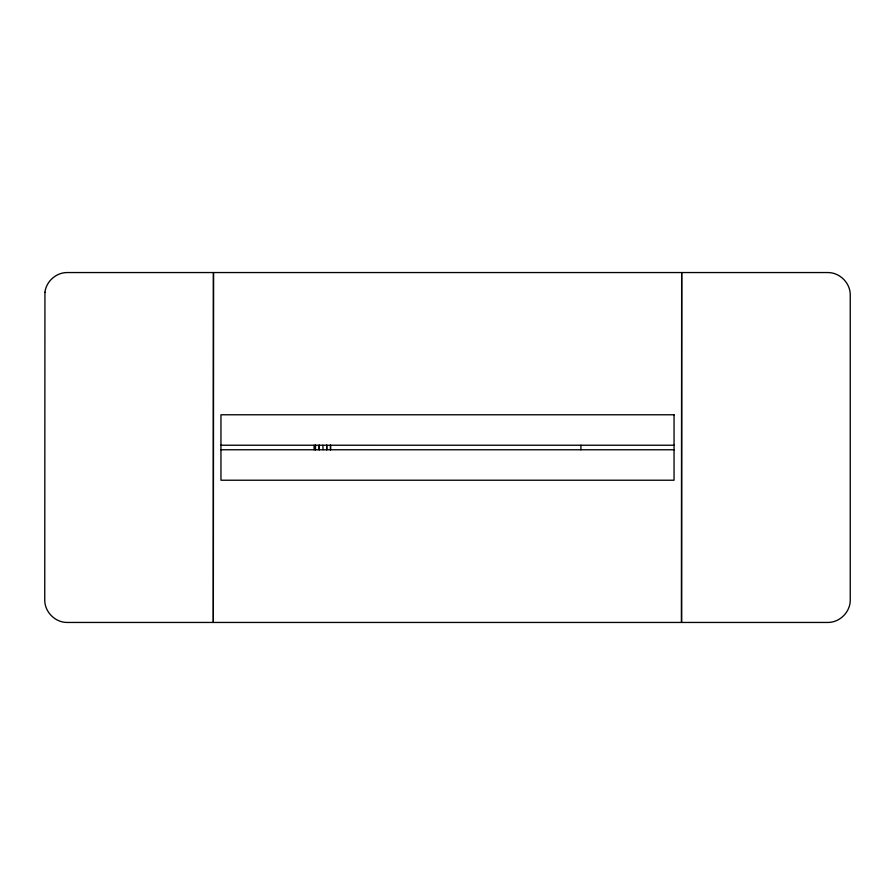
<?xml version="1.0" encoding="UTF-8"?>
<svg xmlns="http://www.w3.org/2000/svg" width="895" height="895" viewBox="0 0 895 895"><rect width="100%" height="100%" fill="white"/><g stroke="black" fill="none" stroke-linecap="round" stroke-linejoin="round"><path stroke-width="1.34" d="M220.953 445.229L674.047 445.24M220.953 449.76L674.047 449.771M580.911 445.24L580.911 449.76M330.579 445.229L330.579 449.76M330.456 445.229L330.456 449.76M326.798 445.229L326.798 449.76M326.675 445.229L326.675 449.76M322.894 445.229L323.028 449.76M319.246 445.229L319.246 449.76M319.123 445.229L319.123 449.76M315.476 445.229L315.476 449.76M315.353 445.229L315.353 449.76M314.089 445.229L314.089 449.76M44.94 292.251L44.75 599.784C44.493 611.9 55.3 622.696 67.405 622.45L827.595 622.45C839.7 622.696 850.507 611.9 850.25 599.784L850.25 295.216C850.507 283.1 839.7 272.304 827.595 272.55L67.405 272.55C56.363 272.382 46.216 281.287 44.94 292.251M213.469 273.311L213.334 621.689L213.469 273.311M681.666 273.311L681.531 621.689L681.666 273.311M674.047 414.777L220.953 414.777L220.953 480.223L674.047 480.223L674.047 414.777"/></g></svg>
